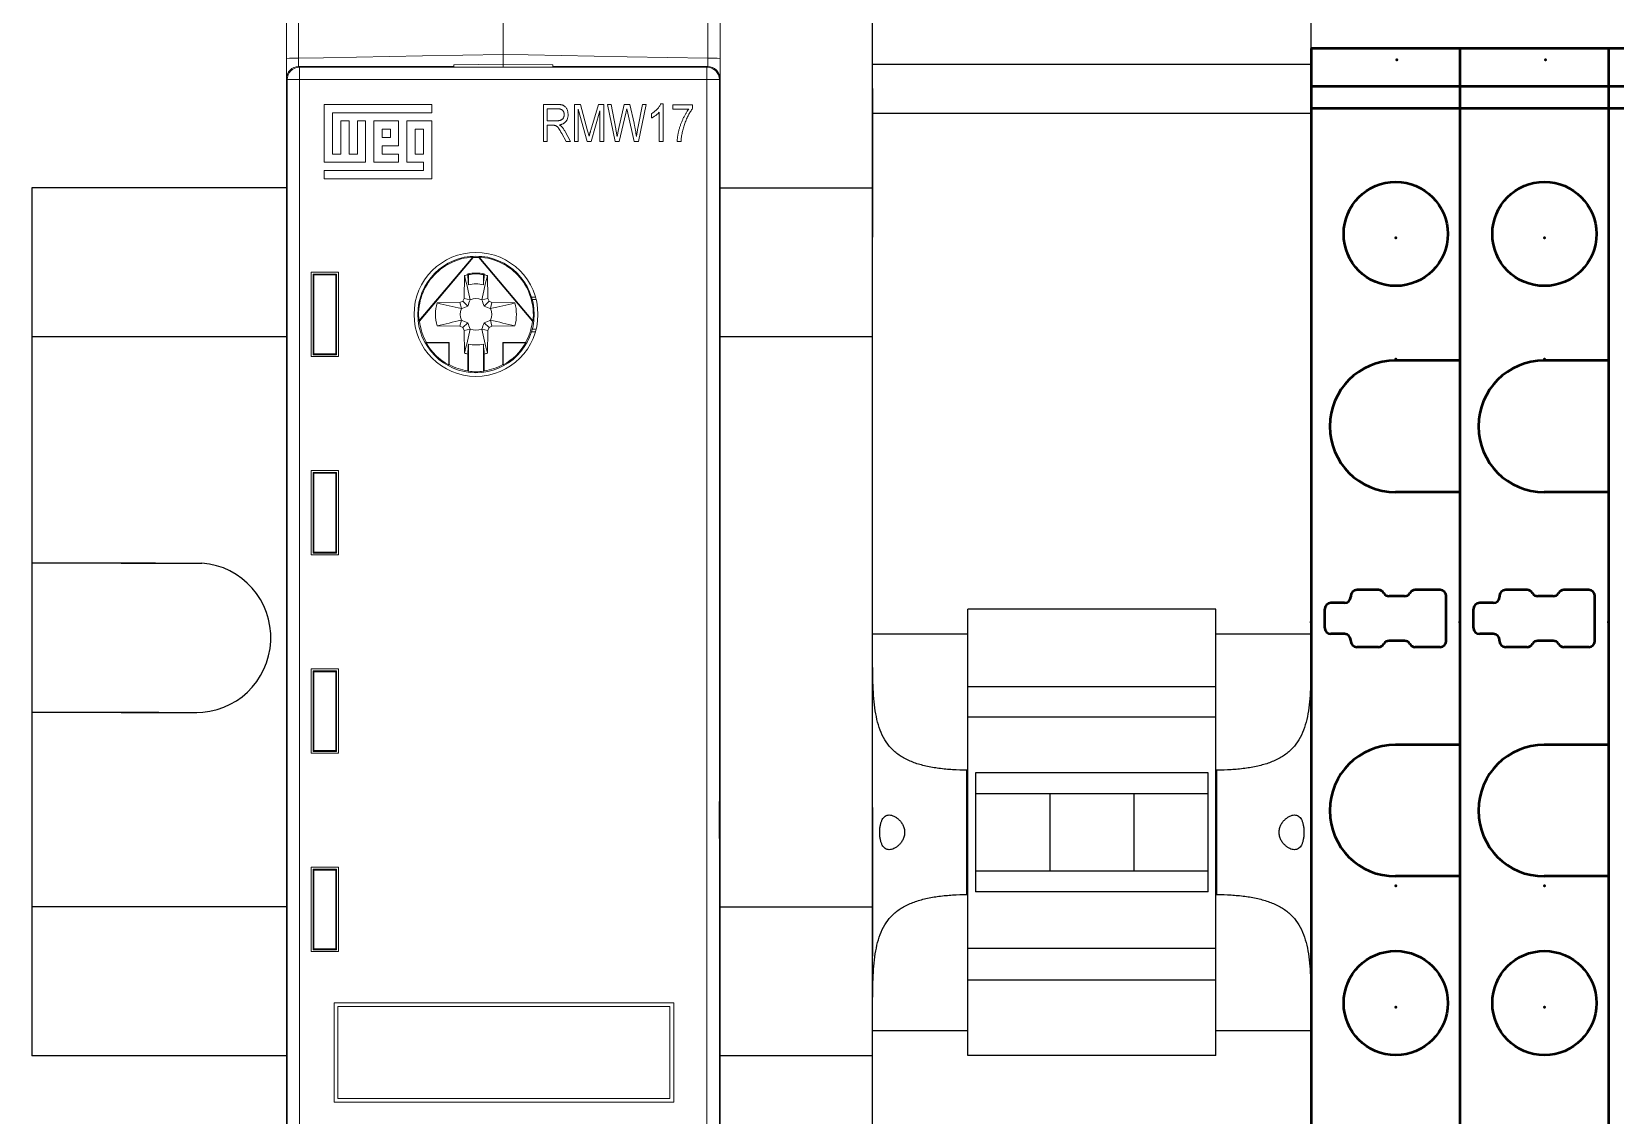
# Model space of a CAD drawing. Header units: millimetres. Extents: x -72 to 2978, y -1067 to 2817.
# Drawn here: x 2383 to 2446.9, y 1334.2 to 1377.9 of the extents above; entities that cross this region are included whole.
import ezdxf

# ---------------------------------------------------------------- set-up
doc = ezdxf.new("R2010")
doc.units = ezdxf.units.MM
doc.layers.add('2d ConnectionPoints', color=7, linetype='Continuous', lineweight=50)
doc.layers.add('AM_0', color=7, linetype='Continuous', lineweight=50)

msp = doc.modelspace()

# ---------------------------------------------------------------- linework, layer by layer
at = {"color": 7, "linetype": 'Continuous'}
for p, q in [((2416.895, 1313.562), (2416.895, 1394.562)), ((2434.595, 1313.562), (2434.595, 1394.562)), ((2416.895, 1376.562), (2434.595, 1376.562)), ((2434.595, 1374.562), (2416.895, 1374.562)), ((2420.745, 1336.571), (2420.745, 1354.571)), ((2430.745, 1354.571), (2420.745, 1354.571)), ((2430.745, 1336.571), (2430.745, 1354.571)), ((2416.895, 1353.575), (2420.745, 1353.575)), ((2430.745, 1353.575), (2434.595, 1353.575)), ((2420.745, 1351.46), (2430.745, 1351.46)), ((2420.745, 1350.229), (2430.745, 1350.229)), ((2420.695, 1343.062), (2420.695, 1348.079)), ((2420.745, 1348.079), (2420.695, 1348.079)), ((2421.045, 1347.967), (2421.045, 1347.121)), ((2430.445, 1347.967), (2421.045, 1347.967)), ((2430.445, 1347.121), (2430.445, 1347.967)), ((2430.795, 1348.079), (2430.745, 1348.079)), ((2430.795, 1343.062), (2430.795, 1348.079)), ((2421.045, 1347.12), (2421.045, 1343.174)), ((2422.245, 1347.119), (2421.045, 1347.12)), ((2427.445, 1347.119), (2422.245, 1347.119)), ((2424.045, 1347.119), (2424.045, 1344.02)), ((2427.445, 1347.119), (2427.444, 1344.02)), ((2430.445, 1347.12), (2427.445, 1347.119)), ((2430.445, 1343.174), (2430.445, 1347.12)), ((2421.045, 1344.02), (2430.445, 1344.02)), ((2420.695, 1343.062), (2420.745, 1343.062)), ((2430.445, 1343.174), (2421.045, 1343.174)), ((2430.745, 1343.062), (2430.795, 1343.062)), ((2430.745, 1340.891), (2420.745, 1340.891)), ((2420.745, 1339.626), (2430.745, 1339.626)), ((2420.745, 1337.567), (2416.895, 1337.567)), ((2434.595, 1337.567), (2430.745, 1337.567)), ((2430.745, 1336.571), (2420.745, 1336.571))]:
    msp.add_line(p, q, dxfattribs=at)
at = {"color": 7, "linetype": 'Continuous', "lineweight": 15}
for p, q in [((2393.241, 1376.782), (2393.241, 1384.511)), ((2393.732, 1384.535), (2393.732, 1376.8)), ((2410.25, 1376.8), (2410.25, 1384.535)), ((2410.741, 1384.511), (2410.741, 1376.782)), ((2401.991, 1378.766), (2401.991, 1376.944)), ((2393.27, 1375.932), (2393.241, 1375.962)), ((2393.241, 1375.962), (2393.241, 1332.162)), ((2393.741, 1376.462), (2393.77, 1376.432)), ((2399.991, 1376.462), (2393.741, 1376.462)), ((2393.77, 1375.932), (2393.77, 1376.432)), ((2393.77, 1376.432), (2410.212, 1376.432)), ((2399.785, 1376.451), (2399.785, 1376.441)), ((2399.991, 1376.451), (2399.785, 1376.451)), ((2399.785, 1376.441), (2399.785, 1376.451)), ((2399.785, 1376.441), (2404.197, 1376.441)), ((2399.991, 1376.527), (2401.991, 1376.562)), ((2399.991, 1376.441), (2399.991, 1376.527)), ((2401.991, 1376.562), (2401.991, 1376.441)), ((2401.991, 1376.562), (2403.991, 1376.527)), ((2403.991, 1376.527), (2403.991, 1376.441)), ((2410.241, 1376.462), (2403.991, 1376.462)), ((2404.197, 1376.451), (2403.991, 1376.451)), ((2404.197, 1376.441), (2404.197, 1376.451)), ((2404.197, 1376.441), (2404.197, 1376.451)), ((2410.212, 1376.432), (2410.241, 1376.462)), ((2410.212, 1375.932), (2410.212, 1376.432)), ((2410.741, 1375.962), (2410.712, 1375.932)), ((2410.741, 1332.162), (2410.741, 1375.962)), ((2393.241, 1375.818), (2393.241, 1332.306)), ((2393.77, 1375.932), (2393.27, 1375.932)), ((2393.27, 1332.191), (2393.27, 1375.932)), ((2410.212, 1375.932), (2393.77, 1375.932)), ((2393.77, 1375.932), (2393.77, 1332.191)), ((2410.212, 1332.191), (2410.212, 1375.932)), ((2410.712, 1375.932), (2410.212, 1375.932)), ((2410.712, 1375.932), (2410.712, 1332.191)), ((2410.741, 1332.306), (2410.741, 1375.818)), ((2399.104, 1374.932), (2394.77, 1374.932)), ((2394.77, 1374.932), (2394.77, 1372.599)), ((2399.104, 1374.599), (2399.104, 1374.932)), ((2403.614, 1373.432), (2403.614, 1374.932)), ((2403.614, 1374.932), (2404.165, 1374.932)), ((2403.77, 1374.757), (2403.77, 1374.27)), ((2404.176, 1374.757), (2403.77, 1374.757)), ((2404.861, 1374.932), (2405.105, 1374.932)), ((2404.861, 1373.432), (2404.861, 1374.932)), ((2405.017, 1374.742), (2405.017, 1373.432)), ((2405.374, 1373.432), (2405.017, 1374.742)), ((2405.105, 1374.932), (2405.397, 1373.87)), ((2405.523, 1373.889), (2405.829, 1374.932)), ((2405.829, 1374.932), (2406.049, 1374.932)), ((2406.049, 1374.932), (2406.049, 1373.432)), ((2406.505, 1373.432), (2406.192, 1374.932)), ((2406.192, 1374.932), (2406.35, 1374.932)), ((2406.35, 1374.932), (2406.534, 1373.949)), ((2406.641, 1373.919), (2406.877, 1374.932)), ((2406.877, 1374.932), (2407.094, 1374.932)), ((2407.013, 1374.575), (2406.975, 1374.751)), ((2407.094, 1374.932), (2407.269, 1374.173)), ((2407.422, 1373.968), (2407.607, 1374.932)), ((2407.765, 1374.932), (2407.443, 1373.432)), ((2407.607, 1374.932), (2407.765, 1374.932)), ((2408.344, 1374.952), (2408.445, 1374.952)), ((2408.445, 1374.952), (2408.445, 1373.432)), ((2408.835, 1374.738), (2408.835, 1374.913)), ((2408.835, 1374.913), (2409.634, 1374.913)), ((2409.478, 1374.738), (2408.835, 1374.738)), ((2409.634, 1374.913), (2409.634, 1374.77)), ((2395.104, 1374.599), (2399.104, 1374.599)), ((2395.104, 1372.932), (2395.104, 1374.599)), ((2395.77, 1374.266), (2395.437, 1374.266)), ((2395.437, 1374.266), (2395.437, 1372.932)), ((2395.77, 1372.932), (2395.77, 1374.266)), ((2396.104, 1374.266), (2396.104, 1372.932)), ((2396.437, 1374.266), (2396.104, 1374.266)), ((2396.437, 1372.599), (2396.437, 1374.266)), ((2396.77, 1374.266), (2396.77, 1372.599)), ((2397.77, 1374.266), (2396.77, 1374.266)), ((2397.77, 1373.266), (2397.77, 1374.266)), ((2398.104, 1374.266), (2398.104, 1372.599)), ((2399.104, 1374.266), (2398.104, 1374.266)), ((2399.104, 1371.932), (2399.104, 1374.266)), ((2403.77, 1374.27), (2404.136, 1374.27)), ((2403.969, 1374.095), (2403.77, 1374.095)), ((2403.77, 1374.095), (2403.77, 1373.432)), ((2405.893, 1374.671), (2405.533, 1373.432)), ((2405.893, 1373.432), (2405.893, 1374.671)), ((2406.939, 1374.575), (2406.676, 1373.432)), ((2407.271, 1373.432), (2407.013, 1374.575)), ((2407.978, 1374.387), (2407.978, 1374.562)), ((2408.289, 1373.432), (2408.289, 1374.621)), ((2397.104, 1373.932), (2397.104, 1373.599)), ((2397.437, 1373.932), (2397.104, 1373.932)), ((2397.104, 1373.599), (2397.437, 1373.599)), ((2397.437, 1373.599), (2397.437, 1373.932)), ((2398.77, 1373.932), (2398.437, 1373.932)), ((2398.437, 1373.932), (2398.437, 1372.932)), ((2398.77, 1372.932), (2398.77, 1373.932)), ((2403.77, 1373.432), (2403.614, 1373.432)), ((2404.528, 1373.432), (2404.355, 1373.753)), ((2404.486, 1373.842), (2404.705, 1373.432)), ((2404.705, 1373.432), (2404.528, 1373.432)), ((2405.017, 1373.432), (2404.861, 1373.432)), ((2405.533, 1373.432), (2405.374, 1373.432)), ((2405.397, 1373.87), (2405.455, 1373.648)), ((2406.049, 1373.432), (2405.893, 1373.432)), ((2406.676, 1373.432), (2406.505, 1373.432)), ((2406.585, 1373.642), (2406.641, 1373.919)), ((2407.443, 1373.432), (2407.271, 1373.432)), ((2408.445, 1373.432), (2408.289, 1373.432)), ((2409.166, 1373.432), (2409.01, 1373.432)), ((2395.437, 1372.932), (2395.104, 1372.932)), ((2396.104, 1372.932), (2395.77, 1372.932)), ((2397.104, 1372.932), (2397.104, 1373.266)), ((2397.104, 1373.266), (2397.77, 1373.266)), ((2397.77, 1372.932), (2397.104, 1372.932)), ((2397.77, 1372.599), (2397.77, 1372.932)), ((2398.437, 1372.932), (2398.77, 1372.932)), ((2394.77, 1372.599), (2396.437, 1372.599)), ((2394.77, 1372.266), (2394.77, 1371.932)), ((2398.77, 1372.266), (2394.77, 1372.266)), ((2396.77, 1372.599), (2397.77, 1372.599)), ((2398.104, 1372.599), (2398.77, 1372.599)), ((2398.77, 1372.599), (2398.77, 1372.266)), ((2394.77, 1371.932), (2399.104, 1371.932)), ((2398.591, 1366.2), (2400.767, 1368.773)), ((2398.609, 1366.194), (2400.775, 1368.756)), ((2400.775, 1368.756), (2400.767, 1368.773)), ((2401.015, 1368.773), (2401.007, 1368.756)), ((2401.007, 1368.756), (2403.173, 1366.194)), ((2401.015, 1368.773), (2403.191, 1366.2)), ((2394.241, 1368.162), (2395.341, 1368.162)), ((2394.241, 1364.762), (2394.241, 1368.162)), ((2394.351, 1368.052), (2394.316, 1368.087)), ((2394.316, 1368.087), (2394.316, 1364.837)), ((2395.266, 1368.087), (2394.316, 1368.087)), ((2394.351, 1368.052), (2394.351, 1364.872)), ((2395.231, 1368.052), (2394.351, 1368.052)), ((2395.231, 1368.052), (2395.266, 1368.087)), ((2395.231, 1364.872), (2395.231, 1368.052)), ((2395.266, 1364.837), (2395.266, 1368.087)), ((2395.341, 1368.162), (2395.341, 1364.762)), ((2400.43, 1368.027), (2400.414, 1367.107)), ((2400.556, 1368.095), (2400.556, 1368.059)), ((2400.591, 1368.066), (2400.591, 1367.658)), ((2401.191, 1367.658), (2401.191, 1368.066)), ((2401.226, 1368.059), (2401.226, 1368.095)), ((2401.368, 1367.107), (2401.352, 1368.027)), ((2400.414, 1367.107), (2400.362, 1366.991)), ((2400.414, 1367.107), (2400.658, 1367.053)), ((2401.368, 1367.107), (2401.123, 1367.053)), ((2401.42, 1366.991), (2401.368, 1367.107)), ((2403.134, 1367.162), (2403.291, 1367.162)), ((2403.163, 1367.062), (2403.318, 1367.062)), ((2400.246, 1366.939), (2399.325, 1366.923)), ((2400.362, 1366.991), (2400.246, 1366.939)), ((2400.246, 1366.939), (2400.3, 1366.694)), ((2400.362, 1366.991), (2400.556, 1366.797)), ((2401.42, 1366.991), (2401.226, 1366.797)), ((2401.536, 1366.939), (2401.42, 1366.991)), ((2401.536, 1366.939), (2401.482, 1366.694)), ((2402.457, 1366.923), (2401.536, 1366.939)), ((2398.591, 1366.2), (2398.609, 1366.194)), ((2399.325, 1366.001), (2400.246, 1365.985)), ((2400.246, 1365.985), (2400.3, 1366.229)), ((2400.246, 1365.985), (2400.362, 1365.933)), ((2400.362, 1365.933), (2400.556, 1366.127)), ((2400.362, 1365.933), (2400.414, 1365.817)), ((2400.414, 1365.817), (2400.658, 1365.871)), ((2400.414, 1365.817), (2400.43, 1364.896)), ((2401.368, 1365.817), (2401.123, 1365.871)), ((2401.42, 1365.933), (2401.226, 1366.127)), ((2401.352, 1364.896), (2401.368, 1365.817)), ((2401.368, 1365.817), (2401.42, 1365.933)), ((2401.42, 1365.933), (2401.536, 1365.985)), ((2401.536, 1365.985), (2401.482, 1366.229)), ((2401.536, 1365.985), (2402.457, 1366.001)), ((2403.291, 1365.762), (2403.134, 1365.762)), ((2403.318, 1365.862), (2403.163, 1365.862)), ((2403.173, 1366.194), (2403.191, 1366.2)), ((2398.892, 1365.329), (2398.882, 1365.312)), ((2399.791, 1365.312), (2398.882, 1365.312)), ((2399.808, 1365.329), (2398.892, 1365.329)), ((2399.791, 1365.312), (2399.808, 1365.329)), ((2399.791, 1364.425), (2399.791, 1365.312)), ((2399.808, 1364.435), (2399.808, 1365.329)), ((2400.591, 1365.265), (2400.591, 1364.17)), ((2401.191, 1364.17), (2401.191, 1365.265)), ((2401.973, 1365.329), (2401.973, 1364.435)), ((2402.89, 1365.329), (2401.973, 1365.329)), ((2401.991, 1365.312), (2401.973, 1365.329)), ((2402.9, 1365.312), (2401.991, 1365.312)), ((2401.991, 1365.312), (2401.991, 1364.425)), ((2395.341, 1364.762), (2394.241, 1364.762)), ((2394.351, 1364.872), (2394.316, 1364.837)), ((2394.316, 1364.837), (2395.266, 1364.837)), ((2394.351, 1364.872), (2395.231, 1364.872)), ((2395.231, 1364.872), (2395.266, 1364.837)), ((2400.556, 1364.864), (2400.556, 1364.189)), ((2401.226, 1364.189), (2401.226, 1364.864)), ((2399.791, 1364.425), (2399.808, 1364.435)), ((2401.973, 1364.435), (2401.991, 1364.425)), ((2394.241, 1360.162), (2395.341, 1360.162)), ((2394.241, 1356.762), (2394.241, 1360.162)), ((2394.351, 1360.052), (2394.316, 1360.087)), ((2394.316, 1360.087), (2394.316, 1356.837)), ((2395.266, 1360.087), (2394.316, 1360.087)), ((2394.351, 1360.052), (2394.351, 1356.872)), ((2395.231, 1360.052), (2394.351, 1360.052)), ((2395.231, 1360.052), (2395.266, 1360.087)), ((2395.231, 1356.872), (2395.231, 1360.052)), ((2395.266, 1356.837), (2395.266, 1360.087)), ((2395.341, 1360.162), (2395.341, 1356.762)), ((2394.351, 1356.872), (2394.316, 1356.837)), ((2394.316, 1356.837), (2395.266, 1356.837)), ((2394.351, 1356.872), (2395.231, 1356.872)), ((2395.231, 1356.872), (2395.266, 1356.837)), ((2395.341, 1356.762), (2394.241, 1356.762)), ((2394.241, 1348.762), (2394.241, 1352.162)), ((2394.241, 1352.162), (2395.341, 1352.162)), ((2394.351, 1352.052), (2394.316, 1352.087)), ((2394.316, 1352.087), (2394.316, 1348.837)), ((2395.266, 1352.087), (2394.316, 1352.087)), ((2394.351, 1352.052), (2394.351, 1348.872)), ((2395.231, 1352.052), (2394.351, 1352.052)), ((2395.231, 1352.052), (2395.266, 1352.087)), ((2395.231, 1348.872), (2395.231, 1352.052)), ((2395.266, 1348.837), (2395.266, 1352.087)), ((2395.341, 1352.162), (2395.341, 1348.762)), ((2395.341, 1348.762), (2394.241, 1348.762)), ((2394.351, 1348.872), (2394.316, 1348.837)), ((2394.316, 1348.837), (2395.266, 1348.837)), ((2394.351, 1348.872), (2395.231, 1348.872)), ((2395.231, 1348.872), (2395.266, 1348.837)), ((2394.241, 1344.162), (2395.341, 1344.162)), ((2394.241, 1340.762), (2394.241, 1344.162)), ((2394.351, 1344.052), (2394.316, 1344.087)), ((2395.266, 1344.087), (2394.316, 1344.087)), ((2394.316, 1344.087), (2394.316, 1340.837)), ((2395.231, 1344.052), (2394.351, 1344.052)), ((2394.351, 1344.052), (2394.351, 1340.872)), ((2395.231, 1344.052), (2395.266, 1344.087)), ((2395.231, 1340.872), (2395.231, 1344.052)), ((2395.266, 1340.837), (2395.266, 1344.087)), ((2395.341, 1344.162), (2395.341, 1340.762)), ((2394.351, 1340.872), (2394.316, 1340.837)), ((2394.316, 1340.837), (2395.266, 1340.837)), ((2394.351, 1340.872), (2395.231, 1340.872)), ((2395.231, 1340.872), (2395.266, 1340.837)), ((2395.341, 1340.762), (2394.241, 1340.762)), ((2408.87, 1338.691), (2395.17, 1338.691)), ((2395.17, 1338.691), (2395.17, 1334.691)), ((2408.72, 1338.541), (2395.32, 1338.541)), ((2395.32, 1338.541), (2395.32, 1334.841)), ((2408.72, 1334.841), (2408.72, 1338.541)), ((2408.87, 1334.691), (2408.87, 1338.691)), ((2395.17, 1334.691), (2408.87, 1334.691)), ((2395.32, 1334.841), (2408.72, 1334.841))]:
    msp.add_line(p, q, dxfattribs=at)
for p, q in [((2410.741, 1369.817), (2410.741, 1375.817)), ((2416.895, 1375.579), (2416.895, 1369.579)), ((2434.595, 1369.579), (2434.595, 1375.579)), ((2386.57, 1356.433), (2389.349, 1356.433)), ((2393.241, 1346.817), (2393.241, 1340.817)), ((2410.741, 1340.817), (2410.712, 1346.817)), ((2416.895, 1346.579), (2416.895, 1340.579)), ((2434.595, 1340.579), (2434.595, 1346.579))]:
    msp.add_line(p, q)
at = {"color": 6}
for p, q in [((2393.241, 1371.562), (2382.961, 1371.562)), ((2382.961, 1371.562), (2382.961, 1365.562)), ((2393.241, 1365.562), (2382.961, 1365.562)), ((2382.961, 1365.562), (2382.961, 1336.562)), ((2393.241, 1342.562), (2382.961, 1342.562)), ((2393.241, 1336.562), (2382.961, 1336.562))]:
    msp.add_line(p, q, dxfattribs=at)
at = {"color": 6, "linetype": 'ByBlock'}
for p, q in [((2410.741, 1371.562), (2416.895, 1371.562)), ((2416.895, 1365.562), (2410.741, 1365.562)), ((2387.959, 1356.433), (2382.961, 1356.433)), ((2387.959, 1356.433), (2389.833, 1356.433)), ((2388.095, 1350.402), (2382.961, 1350.402)), ((2386.57, 1350.402), (2389.621, 1350.402)), ((2410.741, 1342.562), (2416.895, 1342.562)), ((2416.895, 1336.562), (2410.741, 1336.562))]:
    msp.add_line(p, q, dxfattribs=at)
at = {"color": 7, "linetype": 'Continuous', "lineweight": 15, "flags": 128}
for points in [[(2393.732, 1376.8), (2394.732, 1376.817), (2398.731, 1376.887), (2401.991, 1376.944)], [(2401.991, 1376.944), (2402.991, 1376.926), (2406.989, 1376.856), (2410.25, 1376.8)], [(2402.9, 1365.312), (2402.895, 1365.32), (2402.89, 1365.329)]]:
    msp.add_lwpolyline(points, dxfattribs=at)
at = {"color": 7, "linetype": 'Continuous', "lineweight": 15}
for radius in [2.5, 2.35]:
    msp.add_circle((2400.891, 1366.462), radius, dxfattribs=at)
for centre, radius, start, end in [((2393.611, 1373.377), 3.424, 87.97126, 96.20345), ((2410.371, 1373.377), 3.424, 83.79655, 92.02874), ((2393.77, 1375.932), 0.5, 90.00172, 179.99838), ((2410.212, 1375.932), 0.5, 0.00162, 89.99828), ((2400.891, 1366.462), 2.315, 93.07453, 186.49359), ((2400.891, 1366.462), 2.298, 87.11313, 92.88687), ((2400.891, 1366.462), 2.315, 353.50641, 86.92547), ((2400.891, 1366.462), 1.632, 101.84152, 106.41183), ((2400.891, 1366.462), 1.667, 78.41006, 101.58994), ((2400.891, 1366.462), 1.632, 79.40852, 100.59148), ((2400.891, 1366.462), 1.233, 75.92155, 104.07845), ((2400.891, 1366.462), 1.632, 73.58817, 78.15848), ((2400.891, 1366.462), 0.635, 68.51641, 111.48359), ((2400.891, 1366.462), 1.632, 163.58817, 196.41183), ((2400.891, 1366.462), 0.635, 158.51641, 201.48359), ((2400.891, 1366.462), 0.635, 338.51641, 21.48359), ((2400.891, 1366.462), 1.632, 343.58817, 16.41183), ((2400.891, 1366.462), 2.298, 186.68126, 209.53254), ((2400.891, 1366.462), 0.635, 248.51641, 291.48359), ((2400.891, 1366.462), 2.298, 330.46746, 353.31874), ((2400.891, 1366.462), 2.315, 209.78462, 241.6313), ((2400.891, 1366.462), 1.233, 255.92155, 284.07845), ((2400.891, 1366.462), 2.315, 298.3687, 330.21538), ((2400.891, 1366.462), 1.632, 253.58817, 258.15848), ((2400.891, 1366.462), 1.632, 281.84152, 286.41183), ((2400.891, 1366.462), 2.298, 241.89062, 261.61807), ((2400.891, 1366.462), 2.312, 262.5431, 277.4569), ((2400.891, 1366.462), 2.298, 278.38193, 298.10938)]:
    msp.add_arc(centre, radius, start, end, dxfattribs=at)
at = {"color": 6, "linetype": 'ByBlock'}
msp.add_arc((2389.591, 1353.422), 3.021, 269.42772, 85.4019, dxfattribs=at)
at = {"color": 7, "linetype": 'Continuous', "lineweight": 15}
for centre, major_axis, ratio, start_param, end_param in [((2393.741, 1375.962), (-0.354, 0.354), 0.999973, 5.497801, 7.06857), ((2410.241, 1375.962), (0.354, 0.354), 0.999973, 5.497801, 7.06857), ((2402.048, 1366.462), (2.894, 0), 0.916608, 4.17078, 4.184807), ((2399.734, 1366.462), (2.894, 0), 0.916608, 5.239971, 5.253998)]:
    msp.add_ellipse(centre, major_axis=major_axis, ratio=ratio, start_param=start_param, end_param=end_param, dxfattribs=at)
for points, knots in [([(2393.241, 1376.782), (2393.241, 1376.72), (2393.241, 1376.546), (2393.241, 1376.281), (2393.241, 1376.058), (2393.241, 1375.985), (2393.241, 1375.962)], [0, 0, 0, 0, 0.183153, 0.515053, 0.846973, 1, 1, 1, 1]), ([(2401.991, 1376.944), (2401.991, 1376.888), (2401.991, 1376.777), (2401.991, 1376.637), (2401.991, 1376.577), (2401.991, 1376.551)], [0, 0, 0, 0, 0.359008, 0.718015, 1, 1, 1, 1]), ([(2401.991, 1376.551), (2401.991, 1376.558), (2401.991, 1376.59), (2401.991, 1376.694), (2401.991, 1376.826), (2401.991, 1376.913), (2401.991, 1376.944)], [0, 0, 0, 0, 0.087417, 0.44514, 0.802841, 1, 1, 1, 1]), ([(2410.741, 1375.962), (2410.741, 1376.024), (2410.741, 1376.153), (2410.741, 1376.447), (2410.741, 1376.67), (2410.741, 1376.782)], [0, 0, 0, 0, 0.322195, 0.661098, 1, 1, 1, 1]), ([(2404.165, 1374.932), (2404.179, 1374.932), (2404.206, 1374.932), (2404.245, 1374.93), (2404.281, 1374.927), (2404.315, 1374.922), (2404.345, 1374.916), (2404.373, 1374.909), (2404.398, 1374.901), (2404.427, 1374.887), (2404.461, 1374.866), (2404.497, 1374.834), (2404.528, 1374.794), (2404.556, 1374.748), (2404.58, 1374.697), (2404.596, 1374.641), (2404.606, 1374.581), (2404.607, 1374.54), (2404.608, 1374.519)], [0, 0, 0, 0, 0.059861, 0.115867, 0.168079, 0.216582, 0.261137, 0.301832, 0.339688, 0.374291, 0.44084, 0.509232, 0.581286, 0.658766, 0.739724, 0.822665, 0.908999, 1, 1, 1, 1]), ([(2404.452, 1374.518), (2404.452, 1374.527), (2404.451, 1374.545), (2404.448, 1374.571), (2404.442, 1374.595), (2404.435, 1374.618), (2404.425, 1374.639), (2404.413, 1374.659), (2404.399, 1374.677), (2404.383, 1374.694), (2404.364, 1374.709), (2404.344, 1374.722), (2404.321, 1374.733), (2404.296, 1374.742), (2404.269, 1374.748), (2404.24, 1374.754), (2404.209, 1374.757), (2404.187, 1374.757), (2404.176, 1374.757)], [0, 0, 0, 0, 0.065327, 0.127357, 0.18677, 0.244741, 0.300513, 0.356097, 0.411409, 0.467417, 0.524221, 0.583217, 0.643559, 0.706897, 0.774123, 0.84489, 0.920043, 1, 1, 1, 1]), ([(2406.975, 1374.751), (2406.972, 1374.735), (2406.966, 1374.704), (2406.957, 1374.659), (2406.948, 1374.616), (2406.942, 1374.589), (2406.939, 1374.575)], [0, 0, 0, 0, 0.270605, 0.527888, 0.770564, 1, 1, 1, 1]), ([(2407.978, 1374.562), (2407.999, 1374.575), (2408.041, 1374.6), (2408.099, 1374.644), (2408.155, 1374.691), (2408.205, 1374.742), (2408.25, 1374.795), (2408.289, 1374.847), (2408.321, 1374.899), (2408.337, 1374.935), (2408.344, 1374.952)], [0, 0, 0, 0, 0.135284, 0.26941, 0.402801, 0.536191, 0.665211, 0.785343, 0.896318, 1, 1, 1, 1]), ([(2409.01, 1373.432), (2409.011, 1373.448), (2409.012, 1373.481), (2409.016, 1373.531), (2409.021, 1373.583), (2409.028, 1373.637), (2409.037, 1373.693), (2409.048, 1373.751), (2409.061, 1373.811), (2409.08, 1373.893), (2409.108, 1373.996), (2409.148, 1374.117), (2409.193, 1374.236), (2409.244, 1374.35), (2409.298, 1374.459), (2409.355, 1374.56), (2409.414, 1374.653), (2409.457, 1374.71), (2409.478, 1374.738)], [0, 0, 0, 0, 0.034222, 0.069813, 0.107007, 0.145882, 0.186019, 0.227874, 0.271427, 0.316576, 0.408093, 0.498715, 0.588596, 0.678127, 0.765339, 0.847918, 0.925972, 1, 1, 1, 1]), ([(2409.634, 1374.77), (2409.619, 1374.75), (2409.589, 1374.709), (2409.546, 1374.645), (2409.505, 1374.576), (2409.466, 1374.503), (2409.427, 1374.425), (2409.39, 1374.344), (2409.355, 1374.257), (2409.321, 1374.167), (2409.289, 1374.076), (2409.26, 1373.983), (2409.236, 1373.891), (2409.215, 1373.799), (2409.197, 1373.707), (2409.183, 1373.615), (2409.172, 1373.524), (2409.168, 1373.463), (2409.166, 1373.432)], [0, 0, 0, 0, 0.051765, 0.105365, 0.161209, 0.219212, 0.279359, 0.342018, 0.40698, 0.474589, 0.542816, 0.610255, 0.676789, 0.742504, 0.807531, 0.872125, 0.936173, 1, 1, 1, 1]), ([(2404.355, 1373.753), (2404.347, 1373.768), (2404.331, 1373.797), (2404.308, 1373.838), (2404.287, 1373.875), (2404.267, 1373.908), (2404.249, 1373.936), (2404.233, 1373.961), (2404.218, 1373.981), (2404.2, 1374.002), (2404.179, 1374.024), (2404.154, 1374.046), (2404.129, 1374.063), (2404.104, 1374.076), (2404.076, 1374.084), (2404.045, 1374.091), (2404.008, 1374.094), (2403.982, 1374.095), (2403.969, 1374.095)], [0, 0, 0, 0, 0.092728, 0.177366, 0.254414, 0.323889, 0.385354, 0.438553, 0.484631, 0.522952, 0.588828, 0.648611, 0.702575, 0.751873, 0.802247, 0.860186, 0.925559, 1, 1, 1, 1]), ([(2404.136, 1374.27), (2404.154, 1374.27), (2404.19, 1374.271), (2404.239, 1374.276), (2404.281, 1374.284), (2404.316, 1374.296), (2404.347, 1374.312), (2404.373, 1374.332), (2404.396, 1374.355), (2404.416, 1374.382), (2404.432, 1374.413), (2404.443, 1374.446), (2404.451, 1374.481), (2404.452, 1374.506), (2404.452, 1374.518)], [0, 0, 0, 0, 0.122755, 0.230056, 0.322791, 0.40207, 0.47475, 0.545845, 0.616658, 0.689747, 0.764806, 0.840517, 0.918295, 1, 1, 1, 1]), ([(2404.608, 1374.519), (2404.607, 1374.505), (2404.607, 1374.478), (2404.603, 1374.438), (2404.596, 1374.4), (2404.586, 1374.364), (2404.573, 1374.329), (2404.558, 1374.298), (2404.539, 1374.268), (2404.518, 1374.24), (2404.495, 1374.214), (2404.468, 1374.191), (2404.439, 1374.171), (2404.408, 1374.152), (2404.374, 1374.136), (2404.337, 1374.123), (2404.298, 1374.112), (2404.271, 1374.107), (2404.257, 1374.104)], [0, 0, 0, 0, 0.070124, 0.136973, 0.201515, 0.263247, 0.323812, 0.382633, 0.440984, 0.498977, 0.557187, 0.615133, 0.67446, 0.734991, 0.797237, 0.861968, 0.929489, 1, 1, 1, 1]), ([(2404.257, 1374.104), (2404.267, 1374.099), (2404.287, 1374.088), (2404.313, 1374.071), (2404.336, 1374.053), (2404.349, 1374.04), (2404.355, 1374.034)], [0, 0, 0, 0, 0.289711, 0.551497, 0.788143, 1, 1, 1, 1]), ([(2407.269, 1374.173), (2407.279, 1374.128), (2407.299, 1374.037), (2407.325, 1373.903), (2407.347, 1373.772), (2407.359, 1373.685), (2407.364, 1373.642)], [0, 0, 0, 0, 0.260311, 0.513506, 0.759855, 1, 1, 1, 1]), ([(2408.289, 1374.621), (2408.28, 1374.61), (2408.26, 1374.587), (2408.226, 1374.554), (2408.187, 1374.521), (2408.145, 1374.488), (2408.102, 1374.457), (2408.059, 1374.43), (2408.018, 1374.406), (2407.991, 1374.393), (2407.978, 1374.387)], [0, 0, 0, 0, 0.111569, 0.231228, 0.361627, 0.501035, 0.640157, 0.769329, 0.889276, 1, 1, 1, 1]), ([(2404.355, 1374.034), (2404.367, 1374.02), (2404.392, 1373.99), (2404.425, 1373.943), (2404.457, 1373.894), (2404.476, 1373.86), (2404.486, 1373.842)], [0, 0, 0, 0, 0.245563, 0.493888, 0.744613, 1, 1, 1, 1]), ([(2405.455, 1373.648), (2405.457, 1373.656), (2405.461, 1373.671), (2405.468, 1373.695), (2405.475, 1373.722), (2405.483, 1373.751), (2405.492, 1373.782), (2405.502, 1373.815), (2405.512, 1373.851), (2405.519, 1373.876), (2405.523, 1373.889)], [0, 0, 0, 0, 0.090712, 0.190611, 0.302053, 0.422037, 0.551217, 0.690772, 0.840366, 1, 1, 1, 1]), ([(2406.534, 1373.949), (2406.543, 1373.898), (2406.562, 1373.796), (2406.577, 1373.694), (2406.585, 1373.642)], [0, 0, 0, 0, 0.497105, 1, 1, 1, 1]), ([(2407.364, 1373.642), (2407.368, 1373.667), (2407.376, 1373.719), (2407.39, 1373.798), (2407.405, 1373.882), (2407.416, 1373.939), (2407.422, 1373.968)], [0, 0, 0, 0, 0.229818, 0.473981, 0.729798, 1, 1, 1, 1])]:
    msp.add_open_spline(points, degree=3, knots=knots, dxfattribs=at)
at = {"color": 102, "linetype": 'Continuous', "lineweight": 15}
for points, knots in [([(2393.729, 1376.459), (2393.729, 1376.488), (2393.729, 1376.558), (2393.73, 1376.682), (2393.732, 1376.769), (2393.732, 1376.8)], [0, 0, 0, 0, 0.325567, 0.760139, 1, 1, 1, 1]), ([(2410.25, 1376.8), (2410.25, 1376.744), (2410.252, 1376.634), (2410.253, 1376.515), (2410.253, 1376.472), (2410.253, 1376.462)], [0, 0, 0, 0, 0.440566, 0.881035, 1, 1, 1, 1])]:
    msp.add_open_spline(points, degree=3, knots=knots, dxfattribs=at)
at = {"color": 7, "linetype": 'Continuous', "lineweight": 15}
for points in [[(2400.43, 1368.027), (2400.506, 1367.703), (2400.582, 1367.379), (2400.658, 1367.053)], [(2400.556, 1368.095), (2400.568, 1368.085), (2400.579, 1368.076), (2400.591, 1368.066)], [(2400.591, 1367.658), (2400.579, 1367.792), (2400.568, 1367.926), (2400.556, 1368.059)], [(2401.123, 1367.053), (2401.2, 1367.379), (2401.276, 1367.703), (2401.352, 1368.027)], [(2401.226, 1368.095), (2401.214, 1368.085), (2401.203, 1368.076), (2401.191, 1368.066)], [(2401.226, 1368.059), (2401.214, 1367.926), (2401.203, 1367.792), (2401.191, 1367.658)], [(2400.658, 1367.053), (2400.626, 1366.97), (2400.593, 1366.886), (2400.556, 1366.797)], [(2401.123, 1367.053), (2401.156, 1366.97), (2401.189, 1366.886), (2401.226, 1366.797)], [(2400.3, 1366.694), (2399.973, 1366.77), (2399.649, 1366.847), (2399.325, 1366.923)], [(2400.3, 1366.694), (2400.383, 1366.727), (2400.467, 1366.76), (2400.556, 1366.797)], [(2401.482, 1366.694), (2401.399, 1366.727), (2401.315, 1366.76), (2401.226, 1366.797)], [(2402.457, 1366.923), (2402.132, 1366.847), (2401.809, 1366.77), (2401.482, 1366.694)], [(2399.325, 1366.001), (2399.649, 1366.077), (2399.973, 1366.153), (2400.3, 1366.229)], [(2400.3, 1366.229), (2400.383, 1366.197), (2400.467, 1366.164), (2400.556, 1366.127)], [(2400.43, 1364.896), (2400.506, 1365.22), (2400.582, 1365.544), (2400.658, 1365.871)], [(2400.658, 1365.871), (2400.626, 1365.954), (2400.593, 1366.038), (2400.556, 1366.127)], [(2401.123, 1365.871), (2401.156, 1365.954), (2401.189, 1366.038), (2401.226, 1366.127)], [(2401.352, 1364.896), (2401.276, 1365.22), (2401.2, 1365.544), (2401.123, 1365.871)], [(2401.482, 1366.229), (2401.399, 1366.197), (2401.315, 1366.164), (2401.226, 1366.127)], [(2401.482, 1366.229), (2401.809, 1366.153), (2402.132, 1366.077), (2402.457, 1366.001)], [(2400.556, 1364.864), (2400.568, 1364.998), (2400.579, 1365.131), (2400.591, 1365.265)], [(2401.191, 1365.265), (2401.203, 1365.131), (2401.214, 1364.998), (2401.226, 1364.864)]]:
    msp.add_open_spline(points, degree=3, dxfattribs=at)
at = {"color": 7, "linetype": 'Continuous'}
for points, knots in [([(2420.695, 1348.079), (2420.505, 1348.079), (2420.131, 1348.09), (2419.581, 1348.141), (2419.14, 1348.217), (2418.807, 1348.302), (2418.501, 1348.4), (2418.15, 1348.556), (2417.786, 1348.807), (2417.494, 1349.121), (2417.275, 1349.491), (2417.12, 1349.908), (2417.018, 1350.362), (2416.954, 1350.849), (2416.919, 1351.362), (2416.902, 1351.896), (2416.894, 1352.636), (2416.895, 1353.198), (2416.895, 1353.575)], [0, 0, 0, 0, 0.07078, 0.139987, 0.206206, 0.237857, 0.26842, 0.326241, 0.380415, 0.432713, 0.485354, 0.540138, 0.598017, 0.659194, 0.723415, 0.790202, 0.858974, 1, 1, 1, 1]), ([(2434.595, 1353.575), (2434.595, 1353.198), (2434.595, 1352.636), (2434.587, 1351.896), (2434.57, 1351.362), (2434.535, 1350.849), (2434.471, 1350.362), (2434.369, 1349.908), (2434.215, 1349.491), (2433.995, 1349.121), (2433.703, 1348.807), (2433.339, 1348.556), (2432.988, 1348.4), (2432.683, 1348.302), (2432.35, 1348.217), (2431.908, 1348.141), (2431.359, 1348.09), (2430.984, 1348.079), (2430.795, 1348.079)], [0, 0, 0, 0, 0.141026, 0.209798, 0.276585, 0.340806, 0.401983, 0.459862, 0.514646, 0.567287, 0.619585, 0.673759, 0.73158, 0.762143, 0.793794, 0.860013, 0.92922, 1, 1, 1, 1]), ([(2417.185, 1345.571), (2417.185, 1345.62), (2417.189, 1345.716), (2417.208, 1345.853), (2417.239, 1345.978), (2417.283, 1346.084), (2417.339, 1346.168), (2417.406, 1346.229), (2417.484, 1346.264), (2417.539, 1346.271), (2417.567, 1346.271)], [0, 0, 0, 0, 0.166485, 0.32576, 0.471923, 0.601472, 0.714318, 0.814042, 0.906983, 1, 1, 1, 1]), ([(2417.567, 1346.271), (2417.632, 1346.271), (2417.735, 1346.241), (2417.859, 1346.168), (2417.954, 1346.09), (2418.043, 1345.991), (2418.121, 1345.87), (2418.176, 1345.728), (2418.19, 1345.624), (2418.19, 1345.571)], [0, 0, 0, 0, 0.192565, 0.303251, 0.423797, 0.554199, 0.694427, 0.843968, 1, 1, 1, 1]), ([(2433.299, 1345.571), (2433.299, 1345.624), (2433.313, 1345.728), (2433.368, 1345.87), (2433.446, 1345.991), (2433.535, 1346.09), (2433.631, 1346.168), (2433.754, 1346.241), (2433.857, 1346.271), (2433.923, 1346.271)], [0, 0, 0, 0, 0.15603, 0.305572, 0.4458, 0.576202, 0.696749, 0.807435, 1, 1, 1, 1]), ([(2433.923, 1346.271), (2433.95, 1346.271), (2434.005, 1346.264), (2434.083, 1346.229), (2434.151, 1346.168), (2434.206, 1346.084), (2434.25, 1345.978), (2434.281, 1345.853), (2434.3, 1345.716), (2434.304, 1345.62), (2434.304, 1345.571)], [0, 0, 0, 0, 0.093016, 0.185958, 0.285682, 0.398528, 0.528077, 0.67424, 0.833516, 1, 1, 1, 1]), ([(2417.567, 1344.871), (2417.539, 1344.871), (2417.484, 1344.878), (2417.406, 1344.913), (2417.339, 1344.974), (2417.283, 1345.058), (2417.239, 1345.164), (2417.208, 1345.289), (2417.189, 1345.426), (2417.185, 1345.522), (2417.185, 1345.571)], [0, 0, 0, 0, 0.093017, 0.185958, 0.285682, 0.398528, 0.528077, 0.67424, 0.833516, 1, 1, 1, 1]), ([(2418.19, 1345.571), (2418.19, 1345.518), (2418.176, 1345.414), (2418.121, 1345.272), (2418.043, 1345.151), (2417.954, 1345.052), (2417.859, 1344.974), (2417.735, 1344.901), (2417.632, 1344.871), (2417.567, 1344.871)], [0, 0, 0, 0, 0.15603, 0.305572, 0.4458, 0.576202, 0.696749, 0.807435, 1, 1, 1, 1]), ([(2433.923, 1344.871), (2433.857, 1344.871), (2433.754, 1344.901), (2433.631, 1344.974), (2433.535, 1345.052), (2433.446, 1345.151), (2433.368, 1345.272), (2433.313, 1345.414), (2433.299, 1345.518), (2433.299, 1345.571)], [0, 0, 0, 0, 0.192565, 0.303251, 0.423797, 0.554199, 0.694427, 0.843968, 1, 1, 1, 1]), ([(2434.304, 1345.571), (2434.304, 1345.522), (2434.3, 1345.426), (2434.281, 1345.289), (2434.25, 1345.164), (2434.206, 1345.058), (2434.151, 1344.974), (2434.083, 1344.913), (2434.005, 1344.878), (2433.95, 1344.871), (2433.923, 1344.871)], [0, 0, 0, 0, 0.166485, 0.32576, 0.471923, 0.601472, 0.714318, 0.814042, 0.906983, 1, 1, 1, 1]), ([(2416.895, 1337.567), (2416.895, 1337.944), (2416.894, 1338.506), (2416.902, 1339.246), (2416.919, 1339.78), (2416.954, 1340.293), (2417.018, 1340.78), (2417.12, 1341.234), (2417.275, 1341.651), (2417.494, 1342.021), (2417.786, 1342.335), (2418.15, 1342.586), (2418.501, 1342.742), (2418.807, 1342.84), (2419.14, 1342.925), (2419.581, 1343.001), (2420.131, 1343.052), (2420.505, 1343.062), (2420.695, 1343.062)], [0, 0, 0, 0, 0.141026, 0.209798, 0.276585, 0.340806, 0.401983, 0.459862, 0.514646, 0.567287, 0.619585, 0.673759, 0.73158, 0.762143, 0.793794, 0.860013, 0.92922, 1, 1, 1, 1]), ([(2430.795, 1343.062), (2430.984, 1343.062), (2431.359, 1343.052), (2431.908, 1343.001), (2432.35, 1342.925), (2432.683, 1342.84), (2432.988, 1342.742), (2433.339, 1342.586), (2433.703, 1342.335), (2433.995, 1342.021), (2434.215, 1341.651), (2434.369, 1341.234), (2434.471, 1340.78), (2434.535, 1340.293), (2434.57, 1339.78), (2434.587, 1339.246), (2434.595, 1338.506), (2434.595, 1337.944), (2434.595, 1337.567)], [0, 0, 0, 0, 0.07078, 0.139987, 0.206206, 0.237857, 0.26842, 0.326241, 0.380415, 0.432713, 0.485354, 0.540138, 0.598017, 0.659194, 0.723415, 0.790202, 0.858974, 1, 1, 1, 1])]:
    msp.add_open_spline(points, degree=3, knots=knots, dxfattribs=at)
at = {"layer": '2d ConnectionPoints'}
for p in [(2438.048, 1376.731), (2438.048, 1376.731), (2444.048, 1376.731), (2444.048, 1376.731), (2438.008, 1369.548), (2438.008, 1369.548), (2444.008, 1369.548), (2444.008, 1369.548), (2438.008, 1364.658), (2444.008, 1364.658), (2434.595, 1354.062), (2434.595, 1354.062), (2434.595, 1354.037), (2434.595, 1354.037), (2440.595, 1354.062), (2440.595, 1354.062), (2440.595, 1354.062), (2440.595, 1354.062), (2440.595, 1354.037), (2440.595, 1354.037), (2440.595, 1354.037), (2440.595, 1354.037), (2446.595, 1354.062), (2446.595, 1354.062), (2446.595, 1354.062), (2446.595, 1354.062), (2446.595, 1354.037), (2446.595, 1354.037), (2446.595, 1354.037), (2446.595, 1354.037), (2438.008, 1343.416), (2444.008, 1343.416), (2438.008, 1338.526), (2438.008, 1338.526), (2444.008, 1338.526), (2444.008, 1338.526)]:
    msp.add_point(p, dxfattribs=at)
at = {"layer": 'AM_0'}
for p, q in [((2434.595, 1377.189), (2434.595, 1331.206)), ((2440.595, 1377.189), (2434.595, 1377.189)), ((2434.595, 1377.189), (2434.595, 1331.206)), ((2440.595, 1377.189), (2440.595, 1331.206)), ((2446.595, 1377.189), (2440.595, 1377.189)), ((2440.595, 1377.189), (2440.595, 1331.206)), ((2440.595, 1377.189), (2440.595, 1331.206)), ((2440.595, 1377.189), (2440.595, 1331.206)), ((2446.595, 1377.189), (2446.595, 1331.206)), ((2452.595, 1377.189), (2446.595, 1377.189)), ((2446.595, 1377.189), (2446.595, 1331.206)), ((2446.595, 1377.189), (2446.595, 1331.206)), ((2446.595, 1377.189), (2446.595, 1331.206)), ((2440.595, 1375.651), (2434.595, 1375.651)), ((2446.595, 1375.651), (2440.595, 1375.651)), ((2452.595, 1375.651), (2446.595, 1375.651)), ((2440.595, 1374.77), (2434.595, 1374.77)), ((2446.595, 1374.77), (2440.595, 1374.77)), ((2452.595, 1374.77), (2446.595, 1374.77)), ((2440.595, 1364.597), (2437.995, 1364.597)), ((2446.595, 1364.597), (2443.995, 1364.597)), ((2440.595, 1359.297), (2437.995, 1359.297)), ((2446.595, 1359.297), (2443.995, 1359.297)), ((2436.195, 1355.097), (2436.195, 1355.072)), ((2437.312, 1355.347), (2436.445, 1355.347)), ((2438.362, 1355.097), (2437.745, 1355.097)), ((2439.795, 1355.347), (2438.795, 1355.347)), ((2440.045, 1353.297), (2440.045, 1355.097)), ((2442.195, 1355.097), (2442.195, 1355.072)), ((2443.312, 1355.347), (2442.445, 1355.347)), ((2444.362, 1355.097), (2443.745, 1355.097)), ((2445.795, 1355.347), (2444.795, 1355.347)), ((2446.045, 1353.297), (2446.045, 1355.097)), ((2435.145, 1353.822), (2435.145, 1354.572)), ((2435.945, 1354.822), (2435.395, 1354.822)), ((2441.145, 1353.822), (2441.145, 1354.572)), ((2441.945, 1354.822), (2441.395, 1354.822)), ((2435.945, 1353.572), (2435.395, 1353.572)), ((2436.195, 1353.297), (2436.195, 1353.322)), ((2437.312, 1353.047), (2436.445, 1353.047)), ((2438.362, 1353.297), (2437.745, 1353.297)), ((2439.795, 1353.047), (2438.795, 1353.047)), ((2441.945, 1353.572), (2441.395, 1353.572)), ((2442.195, 1353.297), (2442.195, 1353.322)), ((2443.312, 1353.047), (2442.445, 1353.047)), ((2444.362, 1353.297), (2443.745, 1353.297)), ((2445.795, 1353.047), (2444.795, 1353.047)), ((2440.595, 1349.097), (2437.995, 1349.097)), ((2446.595, 1349.097), (2443.995, 1349.097)), ((2440.595, 1343.797), (2437.995, 1343.797)), ((2446.595, 1343.797), (2443.995, 1343.797))]:
    msp.add_line(p, q, dxfattribs=at)
for centre in [(2438.008, 1369.708), (2444.008, 1369.708), (2438.008, 1338.686), (2444.008, 1338.686)]:
    msp.add_circle(centre, 2.1, dxfattribs=at)
for centre, radius, start, end in [((2437.995, 1361.947), 2.65, 90, 270), ((2443.995, 1361.947), 2.65, 90, 270), ((2435.945, 1355.072), 0.25, 270, 0), ((2436.445, 1355.097), 0.25, 90, 180), ((2437.312, 1355.097), 0.25, 30, 90), ((2437.745, 1355.347), 0.25, 210, 270), ((2438.362, 1355.347), 0.25, 270, 330), ((2438.795, 1355.097), 0.25, 90, 150), ((2439.795, 1355.097), 0.25, 0, 90), ((2441.945, 1355.072), 0.25, 270, 0), ((2442.445, 1355.097), 0.25, 90, 180), ((2443.312, 1355.097), 0.25, 30, 90), ((2443.745, 1355.347), 0.25, 210, 270), ((2444.362, 1355.347), 0.25, 270, 330), ((2444.795, 1355.097), 0.25, 90, 150), ((2445.795, 1355.097), 0.25, 0, 90), ((2435.395, 1354.572), 0.25, 90, 180), ((2441.395, 1354.572), 0.25, 90, 180), ((2435.395, 1353.822), 0.25, 180, 270), ((2441.395, 1353.822), 0.25, 180, 270), ((2435.945, 1353.322), 0.25, 360, 90), ((2436.445, 1353.297), 0.25, 180, 270), ((2437.312, 1353.297), 0.25, 270, 330), ((2437.745, 1353.047), 0.25, 90, 150), ((2438.362, 1353.047), 0.25, 30, 90), ((2438.795, 1353.297), 0.25, 210, 270), ((2439.795, 1353.297), 0.25, 270, 360), ((2441.945, 1353.322), 0.25, 360, 90), ((2442.445, 1353.297), 0.25, 180, 270), ((2443.312, 1353.297), 0.25, 270, 330), ((2443.745, 1353.047), 0.25, 90, 150), ((2444.362, 1353.047), 0.25, 30, 90), ((2444.795, 1353.297), 0.25, 210, 270), ((2445.795, 1353.297), 0.25, 270, 360), ((2437.995, 1346.447), 2.65, 90, 270), ((2443.995, 1346.447), 2.65, 90, 270)]:
    msp.add_arc(centre, radius, start, end, dxfattribs=at)

doc.saveas('drawing.dxf')
